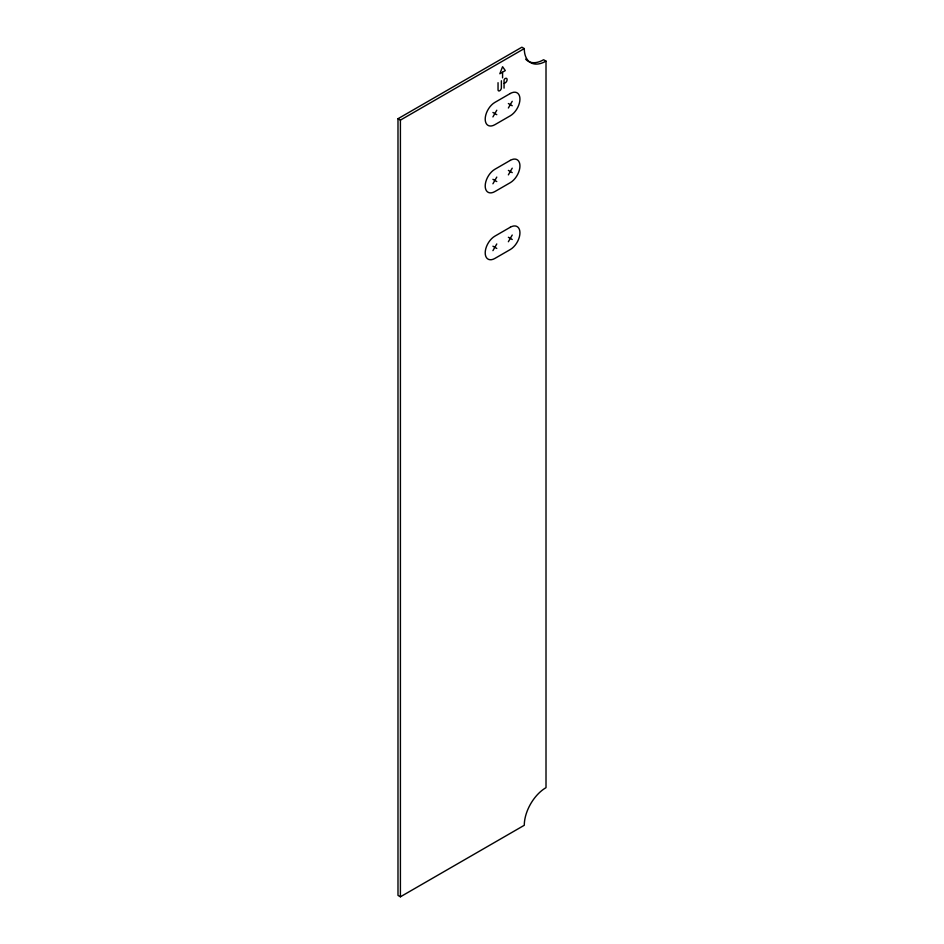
<?xml version="1.0" encoding="UTF-8"?>
<svg xmlns="http://www.w3.org/2000/svg" width="944" height="944" viewBox="0 0 944 944"><rect width="100%" height="100%" fill="white"/><g stroke="black" fill="none" stroke-linecap="round" stroke-linejoin="round"><path stroke-width="1.42" d="M492.921 116.914L496.78 110.224M508.368 107.994L512.226 101.303M492.921 183.785L496.78 177.094M508.368 174.864L512.226 168.174M492.921 250.644L496.78 243.965M508.368 241.735L512.226 235.044M397.99 118.72L521.879 47.2L524.286 48.592A30.715 17.735 -60 0 0 546.01 61.136L546.01 787.662A30.715 17.735 -60 0 0 524.286 825.28L400.409 896.8L397.99 895.408L397.99 118.72L400.409 120.112L524.286 48.592M502.373 72.287L499.836 73.75L502.574 66.705L505.3 70.588L502.574 72.169L502.574 77.845M504.249 83.402L505.241 82.836A2.631 1.522 -60 0 0 507.105 79.603A2.631 1.522 -60 0 0 505.241 78.529L504.957 78.694A1.274 0.743 -60 0 0 504.061 80.264L504.061 88.134M546.01 61.136L543.591 59.743A30.715 17.735 -60 0 1 525.619 59.118M508.368 103.533L512.226 105.763M492.921 112.454L496.78 114.684M508.368 170.404L512.226 172.634M492.921 179.325L496.78 181.555M508.368 237.274L512.226 239.505M492.921 246.195L496.78 248.425M501.37 80.771L501.37 87.851A2.36 1.369 -60 0 1 499.706 90.742A2.36 1.369 -60 0 1 498.043 89.774L498.043 82.694M400.409 120.112L400.409 896.8M510.291 93.503L494.845 102.424A13.653 7.882 -60 0 0 485.204 119.145A13.653 7.882 -60 0 0 494.845 124.714L510.291 115.793A13.653 7.882 -60 0 0 519.943 99.085A13.653 7.882 -60 0 0 510.291 93.503M510.291 160.374L494.845 169.295A13.653 7.882 -60 0 0 485.204 186.003A13.653 7.882 -60 0 0 494.845 191.585L510.291 182.664A13.653 7.882 -60 0 0 519.943 165.943A13.653 7.882 -60 0 0 510.291 160.374M510.291 227.244L494.845 236.165A13.653 7.882 -60 0 0 485.204 252.874A13.653 7.882 -60 0 0 494.845 258.455L510.291 249.535A13.653 7.882 -60 0 0 519.943 232.814A13.653 7.882 -60 0 0 510.291 227.244"/></g></svg>
